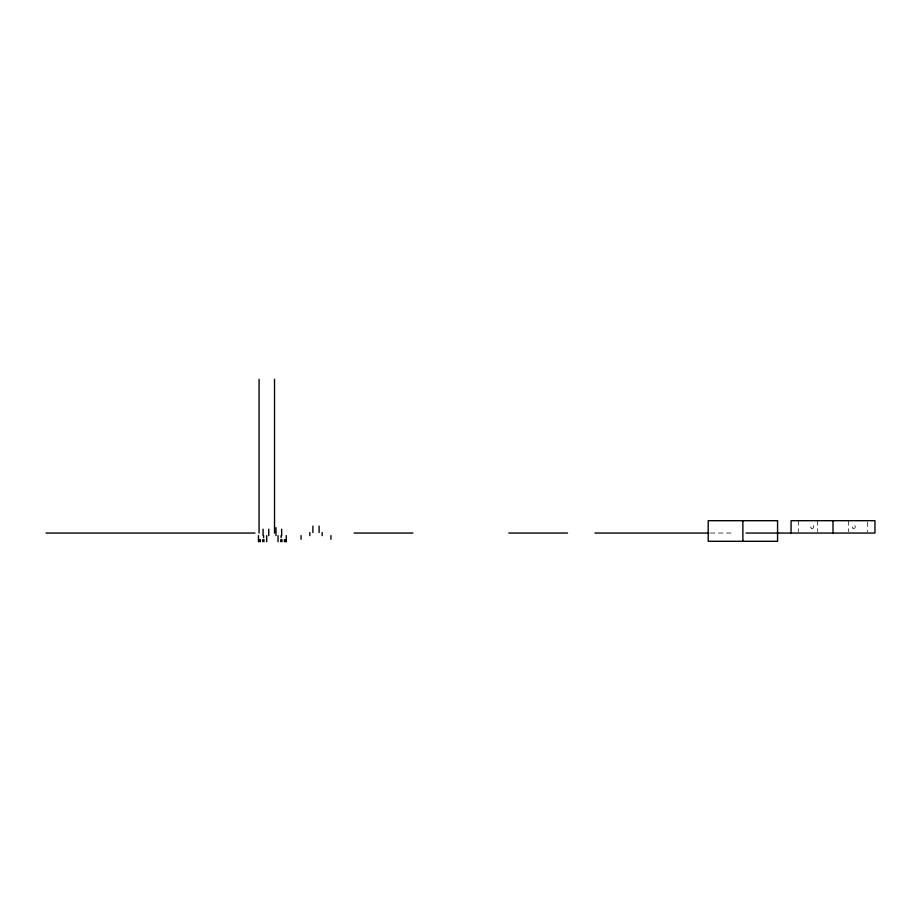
<?xml version="1.0" encoding="UTF-8"?>
<svg xmlns="http://www.w3.org/2000/svg" width="921" height="921" viewBox="0 0 921 921"><rect width="100%" height="100%" fill="white"/><g stroke="black" fill="none" stroke-linecap="round" stroke-linejoin="round"><path stroke-width="0.69" stroke-dasharray="4.61 3.45" d="M710.344 533.052L733.151 533.052M867.686 522.057L867.686 531.682M848.632 520.687L848.632 531.682M817.388 520.687L817.388 531.682M798.323 520.687L798.323 531.682M853.007 528.205A1.543 1.543 0 0 0 855.321 526.87A1.543 1.543 0 0 0 853.007 525.534A1.543 1.543 0 0 0 853.007 528.205M811.459 528.205A1.543 1.543 0 0 0 813.784 526.87A1.543 1.543 0 0 0 811.459 525.534A1.543 1.543 0 0 0 811.459 528.205"/><path stroke-width="1.38" d="M263.095 535.631L263.095 529.172M268.771 535.631L268.771 529.172M275.978 535.631L275.978 527.675M281.642 535.631L281.642 529.172M46.05 533.052L254.967 533.052M354.159 533.052L412.896 533.052M508.818 533.052L567.543 533.052M594.92 533.052L708.917 533.052M746.068 533.052L874.95 533.052L874.95 520.687L791.07 520.687L791.07 533.052M833.01 520.687L833.01 533.052M742.879 520.687L742.879 541.295M330.938 535.631L330.938 539.234M322.177 532.534L322.177 535.631M319.08 526.075L319.08 532.534M312.898 526.075L312.898 532.534M309.813 532.534L309.813 535.631M301.052 535.631L301.052 539.234M286.281 535.631L286.281 541.709M285.614 539.648L285.614 541.709M284.405 539.648L284.405 541.709M281.976 539.648L281.976 541.709M281.135 535.631L281.135 537.691M280.767 539.648L280.767 541.709M278.038 535.631L278.038 541.709M274.527 379.291L274.527 533.052M266.71 535.631L266.71 541.709M263.97 539.648L263.97 541.709M263.613 535.631L263.613 537.691M262.761 539.648L262.761 541.709M260.344 539.648L260.344 541.709M259.066 379.291L259.066 533.052M259.135 539.648L259.135 541.709M258.467 535.631L258.467 541.709M777.566 520.687L708.203 520.687L708.203 541.295L777.566 541.295L777.566 520.687"/></g></svg>
